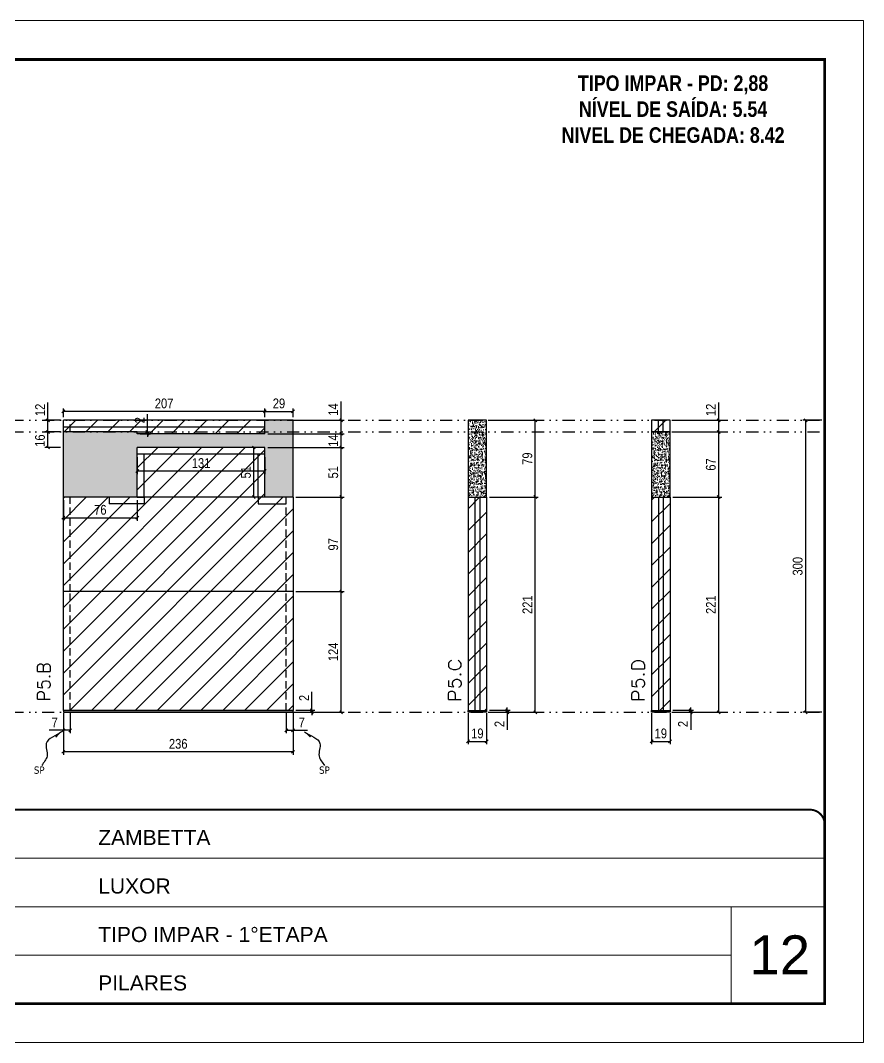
# Model space of a CAD drawing. Extents: x 14400 to 24104, y -21631 to 6985.
# Drawn here: x 19801 to 20667, y 3638 to 4688 of the extents above; entities that cross this region are included whole.
import ezdxf

# ---------------------------------------------------------------- set-up
doc = ezdxf.new("R2010")
doc.units = 0
for name, pattern in [('CONTINUO', [0]), ('DASHED', [0.75, 0.5, -0.25]), ('DIVIDE2', [0.625, 0.25, -0.125, 0, -0.125, 0, -0.125]), ('HIDDEN', [0.375, 0.25, -0.125])]:
    doc.linetypes.add(name, pattern=pattern)
for name, color, linetype, lineweight in [('CARIMBO', 255, 'Continuous', 9), ('Folhas', 255, 'Continuous', 9), ('Hachura', 251, 'Continuous', 9), ('SARRAFO DE PRESSAO', 251, 'DASHED', 9), ('Texto Seção', 7, 'Continuous', 15)]:
    doc.layers.add(name, color=color, linetype=linetype, lineweight=lineweight)
for name, color, linetype in [('COTA', 241, 'Continuous'), ('NOMENCLATURA', 7, 'Continuous'), ('Nível', 160, 'Continuous'), ('Painéis', 200, 'Continuous'), ('SARR_2.2x7', 40, 'Continuous'), ('Sarrafo de Pressão', 42, 'HIDDEN'), ('texto', 7, 'Continuous')]:
    doc.layers.add(name, color=color, linetype=linetype)
doc.styles.add('ARIAL', font='arial.ttf')
doc.styles.add('COTA TECNICA', font='techl___.ttf', dxfattribs={"height": 10})
doc.styles.add('COTA TECNICA-50', font='techl___.ttf', dxfattribs={"height": 10})
doc.styles.add('REGUA-120', font='ROMANS.shx', dxfattribs={"height": 15})
doc.styles.add('ROMANC', font='techb___.ttf', dxfattribs={"height": 2.5})
doc.styles.get("Standard").update_dxf_attribs({"font": 'arial.ttf'})
doc.dimstyles.new('COTA PAINEL-50', dxfattribs={"dimtxt": 10, "dimasz": 3, "dimexe": 3, "dimexo": 3, "dimgap": 3, "dimtad": 1, "dimdec": 1, "dimzin": 12, "dimdsep": 46, "dimtxsty": 'COTA TECNICA-50', "dimblk1": 'OBLIQUE', "dimblk2": 'OBLIQUE', "dimsah": 1, "dimcen": 0.9, "dimclrd": 4, "dimclre": 4, "dimclrt": 240, "dimadec": 1, "dimazin": 3, "dimtfac": 1, "dimtdec": 1, "dimtmove": 0, "dimatfit": 3, "dimfxl": 1, "dimtolj": 1, "dimtzin": 12, "dimarcsym": 0})
doc.dimstyles.new('PAINEL', dxfattribs={"dimtxt": 10, "dimasz": 3, "dimexe": 3, "dimexo": 3, "dimgap": 3, "dimtad": 1, "dimdec": 1, "dimzin": 12, "dimdsep": 46, "dimtxsty": 'COTA TECNICA', "dimblk1": 'OBLIQUE', "dimblk2": 'OBLIQUE', "dimsah": 1, "dimcen": 0.9, "dimclrd": 4, "dimclre": 4, "dimclrt": 240, "dimadec": 1, "dimazin": 3, "dimtfac": 1, "dimtdec": 1, "dimtmove": 0, "dimatfit": 3, "dimfxl": 1, "dimtolj": 1, "dimtzin": 12, "dimarcsym": 0})
doc.dimstyles.get("Standard").update_dxf_attribs({"dimtxt": 0.18, "dimasz": 0.18, "dimexe": 0.18, "dimexo": 0.0625, "dimgap": 0.09, "dimtad": 0, "dimtih": 1, "dimtoh": 1, "dimdec": 4, "dimzin": 0, "dimdsep": 46, "dimtxsty": 'Standard', "dimcen": 0.09, "dimadec": 0, "dimazin": 0, "dimtfac": 1, "dimtdec": 4, "dimtofl": 0, "dimtmove": 0, "dimatfit": 3, "dimfxl": 1, "dimtolj": 1, "dimtzin": 0, "dimarcsym": 0})

# ---------------------------------------------------------------- blocks, each defined once
blk = doc.blocks.new('9999999999')
at = {"color": 30, "linetype": 'CONTINUO'}
for p, q in [((98564.6, 34379.6), (99584, 34379.6)), ((98564.6, 34329.8), (99488, 34329.8)), ((99584, 34329.8), (99488, 34329.8)), ((99488, 34329.8), (99488, 34230.2)), ((98564.6, 34280), (99488, 34280))]:
    blk.add_line(p, q, dxfattribs=at)
at = {"color": 30, "linetype": 'CONTINUO', "const_width": 2}
blk.add_lwpolyline([(99584, 34230.2), (99584, 34414.4, 0.414214), (99569, 34429.4), (98229, 34429.4, 0.414214), (98214, 34414.4), (98214, 34245.2, 0.414214), (98229, 34230.2), (99584, 34230.2)], format="xyb", dxfattribs=at)
at = {"layer": 'Folhas'}
blk.add_lwpolyline([(98139, 34190.2), (99624, 34190.2), (99624, 35240.2), (98139, 35240.2)], close=True, dxfattribs=at)
at = {"layer": 'Folhas', "color": 30, "const_width": 3}
blk.add_lwpolyline([(98214, 34230.2), (99584, 34230.2), (99584, 35200.2), (98214, 35200.2)], close=True, dxfattribs=at)
at = {"color": 7, "linetype": 'Continuous', "ltscale": 5, "style": 'ARIAL'}
for s, height, p in [('ZAMBETTA', 15.48, (98837.7, 34393.1)), ('LUXOR', 15.48, (98837.7, 34343.3)), ('TIPO IMPAR - 1°ETAPA', 15.483, (98837.7, 34293.5)), ('PILARES', 15.48, (98837.7, 34243.7))]:
    blk.add_text(s, height=height, dxfattribs=at).set_placement(p)
blk = doc.blocks.new('_Oblique')
at = {"color": 0, "linetype": 'ByBlock', "lineweight": -2}
blk.add_line((-0.5, -0.5), (0.5, 0.5), dxfattribs=at)
blk = doc.blocks.new('*D780')
at = {"layer": 'COTA', "color": 4, "lineweight": -2, "transparency": 16777216}
for p, q in [((19844.9, 3975.9), (19844.9, 3933.2)), ((20080.9, 3975.9), (20080.9, 3933.2)), ((20080.9, 3936.2), (19844.9, 3936.2))]:
    blk.add_line(p, q, dxfattribs=at)
at = {"layer": 'Defpoints', "color": 0, "transparency": 16777216}
for p in [(19844.9, 3978.9), (20080.9, 3978.9), (19844.9, 3936.2)]:
    blk.add_point(p, dxfattribs=at)
at = {"layer": 'COTA', "color": 4, "lineweight": -2, "transparency": 16777216, "xscale": 3, "yscale": 3, "zscale": 3, "rotation": 180}
blk.add_blockref('_Oblique', (19844.9, 3936.2), dxfattribs=at)
at = {"layer": 'COTA', "color": 4, "lineweight": -2, "transparency": 16777216, "xscale": 3, "yscale": 3, "zscale": 3}
blk.add_blockref('_Oblique', (20080.9, 3936.2), dxfattribs=at)
at = {"layer": 'COTA', "color": 240, "transparency": 16777216, "insert": (19962.9, 3944.4), "char_height": 10, "attachment_point": 5, "style": 'COTA TECNICA'}
blk.add_mtext('\\A1;236', dxfattribs=at)
blk = doc.blocks.new('*D781')
at = {"layer": 'COTA', "color": 4, "lineweight": -2, "transparency": 16777216}
for p, q in [((20073.9, 3975.9), (20073.9, 3955.4)), ((20080.9, 3973.9), (20080.9, 3955.4)), ((20073.9, 3958.4), (20080.9, 3958.4)), ((20080.9, 3958.4), (20095.6, 3958.4))]:
    blk.add_line(p, q, dxfattribs=at)
at = {"layer": 'Defpoints', "color": 0, "transparency": 16777216}
for p in [(20073.9, 3978.9), (20080.9, 3976.9), (20080.9, 3958.4)]:
    blk.add_point(p, dxfattribs=at)
at = {"layer": 'COTA', "color": 4, "lineweight": -2, "transparency": 16777216, "xscale": 3, "yscale": 3, "zscale": 3, "rotation": 180}
blk.add_blockref('_Oblique', (20073.9, 3958.4), dxfattribs=at)
at = {"layer": 'COTA', "color": 4, "lineweight": -2, "transparency": 16777216, "xscale": 3, "yscale": 3, "zscale": 3}
blk.add_blockref('_Oblique', (20080.9, 3958.4), dxfattribs=at)
at = {"layer": 'COTA', "color": 240, "transparency": 16777216, "insert": (20089.8, 3966.4), "char_height": 10, "attachment_point": 5, "style": 'COTA TECNICA-50'}
blk.add_mtext('\\A1;7', dxfattribs=at)
blk = doc.blocks.new('*D782')
at = {"layer": 'COTA', "color": 4, "lineweight": -2, "transparency": 16777216}
for p, q in [((19844.9, 3973.9), (19844.9, 3955.4)), ((19851.9, 3975.9), (19851.9, 3955.4)), ((19844.9, 3958.4), (19830.2, 3958.4)), ((19851.9, 3958.4), (19844.9, 3958.4))]:
    blk.add_line(p, q, dxfattribs=at)
at = {"layer": 'Defpoints', "color": 0, "transparency": 16777216}
for p in [(19844.9, 3976.9), (19851.9, 3978.9), (19844.9, 3958.4)]:
    blk.add_point(p, dxfattribs=at)
at = {"layer": 'COTA', "color": 4, "lineweight": -2, "transparency": 16777216, "xscale": 3, "yscale": 3, "zscale": 3, "rotation": 180}
blk.add_blockref('_Oblique', (19844.9, 3958.4), dxfattribs=at)
at = {"layer": 'COTA', "color": 4, "lineweight": -2, "transparency": 16777216, "xscale": 3, "yscale": 3, "zscale": 3}
blk.add_blockref('_Oblique', (19851.9, 3958.4), dxfattribs=at)
at = {"layer": 'COTA', "color": 240, "transparency": 16777216, "insert": (19836, 3966.4), "char_height": 10, "attachment_point": 5, "style": 'COTA TECNICA-50'}
blk.add_mtext('\\A1;7', dxfattribs=at)
blk = doc.blocks.new('*D786')
at = {"layer": 'COTA', "color": 4, "linetype": 'ByBlock', "lineweight": -2, "transparency": 16777216}
for p, q in [((20083.9, 4100.9), (20133.3, 4100.9)), ((20130.3, 3976.9), (20130.3, 4100.9)), ((20083.9, 3976.9), (20133.3, 3976.9))]:
    blk.add_line(p, q, dxfattribs=at)
at = {"layer": 'Defpoints', "color": 0, "linetype": 'ByBlock', "transparency": 16777216}
for p in [(20080.9, 4100.9), (20130.3, 4100.9), (20080.9, 3976.9)]:
    blk.add_point(p, dxfattribs=at)
at = {"layer": 'COTA', "color": 4, "linetype": 'ByBlock', "lineweight": -2, "transparency": 16777216, "xscale": 3, "yscale": 3, "zscale": 3}
for p, rotation in [((20130.3, 4100.9), 90), ((20130.3, 3976.9), 270)]:
    blk.add_blockref('_Oblique', p, dxfattribs=dict(at, rotation=rotation))
at = {"layer": 'COTA', "color": 240, "linetype": 'ByBlock', "transparency": 16777216, "insert": (20122.2, 4038.9), "char_height": 10, "attachment_point": 5, "rotation": 90, "style": 'COTA TECNICA'}
blk.add_mtext('\\A1;124', dxfattribs=at)
blk = doc.blocks.new('*D783')
at = {"layer": 'COTA', "color": 4, "lineweight": -2, "transparency": 16777216}
for p, q in [((20100.2, 3978.9), (20100.2, 3997.7)), ((20083.9, 3978.9), (20103.2, 3978.9)), ((20083.9, 3976.9), (20103.2, 3976.9)), ((20100.2, 3976.9), (20100.2, 3978.9)), ((20100.2, 3976.9), (20100.2, 3973.9))]:
    blk.add_line(p, q, dxfattribs=at)
at = {"layer": 'Defpoints', "color": 0, "transparency": 16777216}
for p in [(20080.9, 3978.9), (20080.9, 3976.9), (20100.2, 3976.9)]:
    blk.add_point(p, dxfattribs=at)
at = {"layer": 'COTA', "color": 4, "lineweight": -2, "transparency": 16777216, "xscale": 3, "yscale": 3, "zscale": 3}
for p, rotation in [((20100.2, 3978.9), 270), ((20100.2, 3976.9), 90)]:
    blk.add_blockref('_Oblique', p, dxfattribs=dict(at, rotation=rotation))
at = {"layer": 'COTA', "color": 240, "transparency": 16777216, "insert": (20092.2, 3991.6), "char_height": 10, "attachment_point": 5, "rotation": 90, "style": 'COTA TECNICA-50'}
blk.add_mtext('\\A1;2', dxfattribs=at)
blk = doc.blocks.new('*D787')
at = {"layer": 'COTA', "color": 4, "linetype": 'ByBlock', "lineweight": -2, "transparency": 16777216}
for p, q in [((20083.9, 4100.9), (20133.3, 4100.9)), ((20130.3, 3976.9), (20130.3, 4100.9)), ((20083.9, 3976.9), (20133.3, 3976.9))]:
    blk.add_line(p, q, dxfattribs=at)
at = {"layer": 'Defpoints', "color": 0, "linetype": 'ByBlock', "transparency": 16777216}
for p in [(20080.9, 4100.9), (20130.3, 4100.9), (20080.9, 3976.9)]:
    blk.add_point(p, dxfattribs=at)
at = {"layer": 'COTA', "color": 4, "linetype": 'ByBlock', "lineweight": -2, "transparency": 16777216, "xscale": 3, "yscale": 3, "zscale": 3}
for p, rotation in [((20130.3, 4100.9), 90), ((20130.3, 3976.9), 270)]:
    blk.add_blockref('_Oblique', p, dxfattribs=dict(at, rotation=rotation))
at = {"layer": 'COTA', "color": 240, "linetype": 'ByBlock', "transparency": 16777216, "insert": (20122.2, 4038.9), "char_height": 10, "attachment_point": 5, "rotation": 90, "style": 'COTA TECNICA'}
blk.add_mtext('\\A1;124', dxfattribs=at)
blk = doc.blocks.new('*D788')
at = {"layer": 'COTA', "color": 4, "lineweight": -2, "transparency": 16777216}
for p, q in [((20083.9, 4197.9), (20133.3, 4197.9)), ((20130.3, 4100.9), (20130.3, 4197.9)), ((20083.9, 4100.9), (20133.3, 4100.9))]:
    blk.add_line(p, q, dxfattribs=at)
at = {"layer": 'Defpoints', "color": 0, "transparency": 16777216}
for p in [(20080.9, 4197.9), (20130.3, 4197.9), (20080.9, 4100.9)]:
    blk.add_point(p, dxfattribs=at)
at = {"layer": 'COTA', "color": 4, "lineweight": -2, "transparency": 16777216, "xscale": 3, "yscale": 3, "zscale": 3}
for p, rotation in [((20130.3, 4197.9), 90), ((20130.3, 4100.9), 270)]:
    blk.add_blockref('_Oblique', p, dxfattribs=dict(at, rotation=rotation))
at = {"layer": 'COTA', "color": 240, "transparency": 16777216, "insert": (20122.2, 4149.4), "char_height": 10, "attachment_point": 5, "rotation": 90, "style": 'COTA TECNICA'}
blk.add_mtext('\\A1;97', dxfattribs=at)
blk = doc.blocks.new('*D784')
at = {"layer": 'COTA', "color": 4, "lineweight": -2, "transparency": 16777216}
for p, q in [((20051.9, 4279.9), (20051.9, 4289)), ((20051.9, 4286), (20080.9, 4286)), ((20080.9, 4279.9), (20080.9, 4289))]:
    blk.add_line(p, q, dxfattribs=at)
at = {"layer": 'Defpoints', "color": 0, "transparency": 16777216}
for p in [(20080.9, 4286), (20051.9, 4276.9), (20080.9, 4276.9)]:
    blk.add_point(p, dxfattribs=at)
at = {"layer": 'COTA', "color": 4, "lineweight": -2, "transparency": 16777216, "xscale": 3, "yscale": 3, "zscale": 3, "rotation": 180}
blk.add_blockref('_Oblique', (20051.9, 4286), dxfattribs=at)
at = {"layer": 'COTA', "color": 4, "lineweight": -2, "transparency": 16777216, "xscale": 3, "yscale": 3, "zscale": 3}
blk.add_blockref('_Oblique', (20080.9, 4286), dxfattribs=at)
at = {"layer": 'COTA', "color": 240, "transparency": 16777216, "insert": (20066.4, 4294.1), "char_height": 10, "attachment_point": 5, "style": 'COTA TECNICA'}
blk.add_mtext('\\A1;29', dxfattribs=at)
blk = doc.blocks.new('*D785')
at = {"layer": 'COTA', "color": 4, "lineweight": -2, "transparency": 16777216}
for p, q in [((19844.9, 4279.9), (19844.9, 4289)), ((20051.9, 4286), (19844.9, 4286)), ((20051.9, 4279.9), (20051.9, 4289))]:
    blk.add_line(p, q, dxfattribs=at)
at = {"layer": 'Defpoints', "color": 0, "transparency": 16777216}
for p in [(19844.9, 4286), (19844.9, 4276.9), (20051.9, 4276.9)]:
    blk.add_point(p, dxfattribs=at)
at = {"layer": 'COTA', "color": 4, "lineweight": -2, "transparency": 16777216, "xscale": 3, "yscale": 3, "zscale": 3, "rotation": 180}
blk.add_blockref('_Oblique', (19844.9, 4286), dxfattribs=at)
at = {"layer": 'COTA', "color": 4, "lineweight": -2, "transparency": 16777216, "xscale": 3, "yscale": 3, "zscale": 3}
blk.add_blockref('_Oblique', (20051.9, 4286), dxfattribs=at)
at = {"layer": 'COTA', "color": 240, "transparency": 16777216, "insert": (19948.4, 4294.1), "char_height": 10, "attachment_point": 5, "style": 'COTA TECNICA'}
blk.add_mtext('\\A1;207', dxfattribs=at)
blk = doc.blocks.new('*D789')
at = {"layer": 'COTA', "color": 4, "lineweight": -2, "transparency": 16777216}
for p, q in [((19841.9, 4264.9), (19826, 4264.9)), ((19829, 4248.9), (19829, 4264.9)), ((19841.9, 4248.9), (19826, 4248.9))]:
    blk.add_line(p, q, dxfattribs=at)
at = {"layer": 'Defpoints', "color": 0, "transparency": 16777216}
for p in [(19829, 4264.9), (19844.9, 4264.9), (19844.9, 4248.9)]:
    blk.add_point(p, dxfattribs=at)
at = {"layer": 'COTA', "color": 4, "lineweight": -2, "transparency": 16777216, "xscale": 3, "yscale": 3, "zscale": 3}
for p, rotation in [((19829, 4264.9), 90), ((19829, 4248.9), 270)]:
    blk.add_blockref('_Oblique', p, dxfattribs=dict(at, rotation=rotation))
at = {"layer": 'COTA', "color": 240, "transparency": 16777216, "insert": (19820.9, 4255.9), "char_height": 10, "attachment_point": 5, "rotation": 90, "style": 'COTA TECNICA'}
blk.add_mtext('\\A1;16', dxfattribs=at)
blk = doc.blocks.new('*D790')
at = {"layer": 'COTA', "color": 4, "lineweight": -2, "transparency": 16777216}
for p, q in [((19829, 4276.9), (19829, 4295.2)), ((19841.9, 4276.9), (19826, 4276.9)), ((19829, 4264.9), (19829, 4276.9)), ((19841.9, 4264.9), (19826, 4264.9))]:
    blk.add_line(p, q, dxfattribs=at)
at = {"layer": 'Defpoints', "color": 0, "transparency": 16777216}
for p in [(19829, 4276.9), (19844.9, 4276.9), (19844.9, 4264.9)]:
    blk.add_point(p, dxfattribs=at)
at = {"layer": 'COTA', "color": 4, "lineweight": -2, "transparency": 16777216, "xscale": 3, "yscale": 3, "zscale": 3}
for p, rotation in [((19829, 4276.9), 90), ((19829, 4264.9), 270)]:
    blk.add_blockref('_Oblique', p, dxfattribs=dict(at, rotation=rotation))
at = {"layer": 'COTA', "color": 240, "transparency": 16777216, "insert": (19821, 4287.5), "char_height": 10, "attachment_point": 5, "rotation": 90, "style": 'COTA TECNICA'}
blk.add_mtext('\\A1;12', dxfattribs=at)
blk = doc.blocks.new('*D791')
at = {"layer": 'COTA', "color": 4, "lineweight": -2, "transparency": 16777216}
for p, q in [((19931.3, 4264.9), (19931.3, 4283)), ((19923.9, 4264.9), (19934.3, 4264.9)), ((19931.3, 4262.9), (19931.3, 4264.9)), ((19923.9, 4262.9), (19934.3, 4262.9)), ((19931.3, 4262.9), (19931.3, 4259.9))]:
    blk.add_line(p, q, dxfattribs=at)
at = {"layer": 'Defpoints', "color": 0, "transparency": 16777216}
for p in [(19920.9, 4264.9), (19931.3, 4264.9), (19920.9, 4262.9)]:
    blk.add_point(p, dxfattribs=at)
at = {"layer": 'COTA', "color": 4, "lineweight": -2, "transparency": 16777216, "xscale": 3, "yscale": 3, "zscale": 3}
for p, rotation in [((19931.3, 4264.9), 270), ((19931.3, 4262.9), 90)]:
    blk.add_blockref('_Oblique', p, dxfattribs=dict(at, rotation=rotation))
at = {"layer": 'COTA', "color": 240, "transparency": 16777216, "insert": (19923.3, 4276.9), "char_height": 10, "attachment_point": 5, "rotation": 90, "style": 'COTA TECNICA'}
blk.add_mtext('\\A1;2', dxfattribs=at)
blk = doc.blocks.new('*D792')
at = {"layer": 'COTA', "color": 4, "lineweight": -2, "transparency": 16777216}
for p, q in [((20054.9, 4248.9), (20133.3, 4248.9)), ((20130.3, 4197.9), (20130.3, 4248.9)), ((20083.9, 4197.9), (20133.3, 4197.9))]:
    blk.add_line(p, q, dxfattribs=at)
at = {"layer": 'Defpoints', "color": 0, "transparency": 16777216}
for p in [(20051.9, 4248.9), (20130.3, 4248.9), (20080.9, 4197.9)]:
    blk.add_point(p, dxfattribs=at)
at = {"layer": 'COTA', "color": 4, "lineweight": -2, "transparency": 16777216, "xscale": 3, "yscale": 3, "zscale": 3}
for p, rotation in [((20130.3, 4248.9), 90), ((20130.3, 4197.9), 270)]:
    blk.add_blockref('_Oblique', p, dxfattribs=dict(at, rotation=rotation))
at = {"layer": 'COTA', "color": 240, "transparency": 16777216, "insert": (20122.2, 4223.4), "char_height": 10, "attachment_point": 5, "rotation": 90, "style": 'COTA TECNICA'}
blk.add_mtext('\\A1;51', dxfattribs=at)
blk = doc.blocks.new('*D793')
at = {"layer": 'COTA', "color": 4, "lineweight": -2, "transparency": 16777216}
for p, q in [((20054.9, 4262.9), (20133.3, 4262.9)), ((20130.3, 4248.9), (20130.3, 4262.9)), ((20054.9, 4248.9), (20133.3, 4248.9))]:
    blk.add_line(p, q, dxfattribs=at)
at = {"layer": 'Defpoints', "color": 0, "transparency": 16777216}
for p in [(20051.9, 4262.9), (20130.3, 4262.9), (20051.9, 4248.9)]:
    blk.add_point(p, dxfattribs=at)
at = {"layer": 'COTA', "color": 4, "lineweight": -2, "transparency": 16777216, "xscale": 3, "yscale": 3, "zscale": 3}
for p, rotation in [((20130.3, 4262.9), 90), ((20130.3, 4248.9), 270)]:
    blk.add_blockref('_Oblique', p, dxfattribs=dict(at, rotation=rotation))
at = {"layer": 'COTA', "color": 240, "transparency": 16777216, "insert": (20122.2, 4255.9), "char_height": 10, "attachment_point": 5, "rotation": 90, "style": 'COTA TECNICA'}
blk.add_mtext('\\A1;14', dxfattribs=at)
blk = doc.blocks.new('*D794')
at = {"layer": 'COTA', "color": 4, "lineweight": -2, "transparency": 16777216}
for p, q in [((20130.3, 4276.9), (20130.3, 4296)), ((20083.9, 4276.9), (20133.3, 4276.9)), ((20130.3, 4262.9), (20130.3, 4276.9)), ((20054.9, 4262.9), (20133.3, 4262.9))]:
    blk.add_line(p, q, dxfattribs=at)
at = {"layer": 'Defpoints', "color": 0, "transparency": 16777216}
for p in [(20080.9, 4276.9), (20130.3, 4276.9), (20051.9, 4262.9)]:
    blk.add_point(p, dxfattribs=at)
at = {"layer": 'COTA', "color": 4, "lineweight": -2, "transparency": 16777216, "xscale": 3, "yscale": 3, "zscale": 3}
for p, rotation in [((20130.3, 4276.9), 90), ((20130.3, 4262.9), 270)]:
    blk.add_blockref('_Oblique', p, dxfattribs=dict(at, rotation=rotation))
at = {"layer": 'COTA', "color": 240, "transparency": 16777216, "insert": (20122.2, 4287.9), "char_height": 10, "attachment_point": 5, "rotation": 90, "style": 'COTA TECNICA'}
blk.add_mtext('\\A1;14', dxfattribs=at)
blk = doc.blocks.new('*D795')
at = {"layer": 'COTA', "color": 4, "lineweight": -2, "transparency": 16777216}
for p, q in [((20048.9, 4248.9), (20037.6, 4248.9)), ((20040.6, 4197.9), (20040.6, 4248.9)), ((20041.9, 4197.9), (20037.6, 4197.9))]:
    blk.add_line(p, q, dxfattribs=at)
at = {"layer": 'Defpoints', "color": 0, "transparency": 16777216}
for p in [(20040.6, 4248.9), (20051.9, 4248.9), (20044.9, 4197.9)]:
    blk.add_point(p, dxfattribs=at)
at = {"layer": 'COTA', "color": 4, "lineweight": -2, "transparency": 16777216, "xscale": 3, "yscale": 3, "zscale": 3}
for p, rotation in [((20040.6, 4248.9), 90), ((20040.6, 4197.9), 270)]:
    blk.add_blockref('_Oblique', p, dxfattribs=dict(at, rotation=rotation))
at = {"layer": 'COTA', "color": 240, "transparency": 16777216, "insert": (20032.5, 4223.4), "char_height": 10, "attachment_point": 5, "rotation": 90, "style": 'COTA TECNICA'}
blk.add_mtext('\\A1;51', dxfattribs=at)
blk = doc.blocks.new('*D1940')
at = {"layer": 'COTA', "color": 4, "lineweight": -2, "transparency": 16777216}
for p, q in [((20624, 4276.9), (20604.5, 4276.9)), ((20607.5, 3976.9), (20607.5, 4276.9)), ((20624, 3976.9), (20604.5, 3976.9))]:
    blk.add_line(p, q, dxfattribs=at)
at = {"layer": 'Defpoints', "color": 0, "transparency": 16777216}
for p in [(20607.5, 4276.9), (20627, 4276.9), (20627, 3976.9)]:
    blk.add_point(p, dxfattribs=at)
at = {"layer": 'COTA', "color": 4, "lineweight": -2, "transparency": 16777216, "xscale": 3, "yscale": 3, "zscale": 3}
for p, rotation in [((20607.5, 4276.9), 90), ((20607.5, 3976.9), 270)]:
    blk.add_blockref('_Oblique', p, dxfattribs=dict(at, rotation=rotation))
at = {"layer": 'COTA', "color": 240, "transparency": 16777216, "insert": (20599.3, 4126.9), "char_height": 10, "attachment_point": 5, "rotation": 90, "style": 'COTA TECNICA'}
blk.add_mtext('\\A1;300', dxfattribs=at)
blk = doc.blocks.new('*D1943')
at = {"layer": 'COTA', "color": 4, "lineweight": -2, "transparency": 16777216}
for p, q in [((20260.7, 3975.9), (20260.7, 3944)), ((20279.7, 3975.9), (20279.7, 3944)), ((20260.7, 3947), (20279.7, 3947))]:
    blk.add_line(p, q, dxfattribs=at)
at = {"layer": 'Defpoints', "color": 0, "transparency": 16777216}
for p in [(20260.7, 3978.9), (20279.7, 3978.9), (20279.7, 3947)]:
    blk.add_point(p, dxfattribs=at)
at = {"layer": 'COTA', "color": 4, "lineweight": -2, "transparency": 16777216, "xscale": 3, "yscale": 3, "zscale": 3, "rotation": 180}
blk.add_blockref('_Oblique', (20260.7, 3947), dxfattribs=at)
at = {"layer": 'COTA', "color": 4, "lineweight": -2, "transparency": 16777216, "xscale": 3, "yscale": 3, "zscale": 3}
blk.add_blockref('_Oblique', (20279.7, 3947), dxfattribs=at)
at = {"layer": 'COTA', "color": 240, "transparency": 16777216, "insert": (20270.2, 3955.1), "char_height": 10, "attachment_point": 5, "style": 'COTA TECNICA'}
blk.add_mtext('\\A1;19', dxfattribs=at)
blk = doc.blocks.new('*D1944')
at = {"layer": 'COTA', "color": 4, "lineweight": -2, "transparency": 16777216}
for p, q in [((20300.9, 3978.9), (20300.9, 3981.9)), ((20282.7, 3978.9), (20303.9, 3978.9)), ((20282.7, 3976.9), (20303.9, 3976.9)), ((20300.9, 3978.9), (20300.9, 3976.9)), ((20300.9, 3976.9), (20300.9, 3958.7))]:
    blk.add_line(p, q, dxfattribs=at)
at = {"layer": 'Defpoints', "color": 0, "transparency": 16777216}
for p in [(20279.7, 3978.9), (20279.7, 3976.9), (20300.9, 3978.9)]:
    blk.add_point(p, dxfattribs=at)
at = {"layer": 'COTA', "color": 4, "lineweight": -2, "transparency": 16777216, "xscale": 3, "yscale": 3, "zscale": 3}
for p, rotation in [((20300.9, 3978.9), 270), ((20300.9, 3976.9), 90)]:
    blk.add_blockref('_Oblique', p, dxfattribs=dict(at, rotation=rotation))
at = {"layer": 'COTA', "color": 240, "transparency": 16777216, "insert": (20292.9, 3964.8), "char_height": 10, "attachment_point": 5, "rotation": 90, "style": 'COTA TECNICA-50'}
blk.add_mtext('\\A1;2', dxfattribs=at)
blk = doc.blocks.new('*D1945')
at = {"layer": 'COTA', "color": 4, "lineweight": -2, "transparency": 16777216}
for p, q in [((20282.7, 4197.9), (20332.7, 4197.9)), ((20329.7, 3976.9), (20329.7, 4197.9)), ((20282.7, 3976.9), (20332.7, 3976.9))]:
    blk.add_line(p, q, dxfattribs=at)
at = {"layer": 'Defpoints', "color": 0, "transparency": 16777216}
for p in [(20279.7, 4197.9), (20329.7, 4197.9), (20279.7, 3976.9)]:
    blk.add_point(p, dxfattribs=at)
at = {"layer": 'COTA', "color": 4, "lineweight": -2, "transparency": 16777216, "xscale": 3, "yscale": 3, "zscale": 3}
for p, rotation in [((20329.7, 4197.9), 90), ((20329.7, 3976.9), 270)]:
    blk.add_blockref('_Oblique', p, dxfattribs=dict(at, rotation=rotation))
at = {"layer": 'COTA', "color": 240, "transparency": 16777216, "insert": (20321.6, 4087.4), "char_height": 10, "attachment_point": 5, "rotation": 90, "style": 'COTA TECNICA-50'}
blk.add_mtext('\\A1;221', dxfattribs=at)
blk = doc.blocks.new('*D1946')
at = {"layer": 'COTA', "color": 4, "lineweight": -2, "transparency": 16777216}
for p, q in [((20282.7, 4276.9), (20332.7, 4276.9)), ((20329.7, 4197.9), (20329.7, 4276.9)), ((20282.7, 4197.9), (20332.7, 4197.9))]:
    blk.add_line(p, q, dxfattribs=at)
at = {"layer": 'Defpoints', "color": 0, "transparency": 16777216}
for p in [(20279.7, 4276.9), (20329.7, 4276.9), (20279.7, 4197.9)]:
    blk.add_point(p, dxfattribs=at)
at = {"layer": 'COTA', "color": 4, "lineweight": -2, "transparency": 16777216, "xscale": 3, "yscale": 3, "zscale": 3}
for p, rotation in [((20329.7, 4276.9), 90), ((20329.7, 4197.9), 270)]:
    blk.add_blockref('_Oblique', p, dxfattribs=dict(at, rotation=rotation))
at = {"layer": 'COTA', "color": 240, "transparency": 16777216, "insert": (20321.6, 4237.4), "char_height": 10, "attachment_point": 5, "rotation": 90, "style": 'COTA TECNICA'}
blk.add_mtext('\\A1;79', dxfattribs=at)
blk = doc.blocks.new('*D1947')
at = {"layer": 'COTA', "color": 4, "lineweight": -2, "transparency": 16777216}
for p, q in [((20449.2, 3975.9), (20449.2, 3944)), ((20468.2, 3975.9), (20468.2, 3944)), ((20449.2, 3947), (20468.2, 3947))]:
    blk.add_line(p, q, dxfattribs=at)
at = {"layer": 'Defpoints', "color": 0, "transparency": 16777216}
for p in [(20449.2, 3978.9), (20468.2, 3978.9), (20468.2, 3947)]:
    blk.add_point(p, dxfattribs=at)
at = {"layer": 'COTA', "color": 4, "lineweight": -2, "transparency": 16777216, "xscale": 3, "yscale": 3, "zscale": 3, "rotation": 180}
blk.add_blockref('_Oblique', (20449.2, 3947), dxfattribs=at)
at = {"layer": 'COTA', "color": 4, "lineweight": -2, "transparency": 16777216, "xscale": 3, "yscale": 3, "zscale": 3}
blk.add_blockref('_Oblique', (20468.2, 3947), dxfattribs=at)
at = {"layer": 'COTA', "color": 240, "transparency": 16777216, "insert": (20458.7, 3955.1), "char_height": 10, "attachment_point": 5, "style": 'COTA TECNICA'}
blk.add_mtext('\\A1;19', dxfattribs=at)
blk = doc.blocks.new('*D1948')
at = {"layer": 'COTA', "color": 4, "lineweight": -2, "transparency": 16777216}
for p, q in [((20489.4, 3978.9), (20489.4, 3981.9)), ((20471.2, 3978.9), (20492.4, 3978.9)), ((20471.2, 3976.9), (20492.4, 3976.9)), ((20489.4, 3978.9), (20489.4, 3976.9)), ((20489.4, 3976.9), (20489.4, 3958.7))]:
    blk.add_line(p, q, dxfattribs=at)
at = {"layer": 'Defpoints', "color": 0, "transparency": 16777216}
for p in [(20468.2, 3978.9), (20468.2, 3976.9), (20489.4, 3978.9)]:
    blk.add_point(p, dxfattribs=at)
at = {"layer": 'COTA', "color": 4, "lineweight": -2, "transparency": 16777216, "xscale": 3, "yscale": 3, "zscale": 3}
for p, rotation in [((20489.4, 3978.9), 270), ((20489.4, 3976.9), 90)]:
    blk.add_blockref('_Oblique', p, dxfattribs=dict(at, rotation=rotation))
at = {"layer": 'COTA', "color": 240, "transparency": 16777216, "insert": (20481.4, 3964.8), "char_height": 10, "attachment_point": 5, "rotation": 90, "style": 'COTA TECNICA-50'}
blk.add_mtext('\\A1;2', dxfattribs=at)
blk = doc.blocks.new('*D1949')
at = {"layer": 'COTA', "color": 4, "lineweight": -2, "transparency": 16777216}
for p, q in [((20471.2, 4197.9), (20521.2, 4197.9)), ((20518.2, 3976.9), (20518.2, 4197.9)), ((20471.2, 3976.9), (20521.2, 3976.9))]:
    blk.add_line(p, q, dxfattribs=at)
at = {"layer": 'Defpoints', "color": 0, "transparency": 16777216}
for p in [(20468.2, 4197.9), (20518.2, 4197.9), (20468.2, 3976.9)]:
    blk.add_point(p, dxfattribs=at)
at = {"layer": 'COTA', "color": 4, "lineweight": -2, "transparency": 16777216, "xscale": 3, "yscale": 3, "zscale": 3}
for p, rotation in [((20518.2, 4197.9), 90), ((20518.2, 3976.9), 270)]:
    blk.add_blockref('_Oblique', p, dxfattribs=dict(at, rotation=rotation))
at = {"layer": 'COTA', "color": 240, "transparency": 16777216, "insert": (20510.1, 4087.4), "char_height": 10, "attachment_point": 5, "rotation": 90, "style": 'COTA TECNICA-50'}
blk.add_mtext('\\A1;221', dxfattribs=at)
blk = doc.blocks.new('*D1950')
at = {"layer": 'COTA', "color": 4, "lineweight": -2, "transparency": 16777216}
for p, q in [((20471.2, 4264.9), (20521.2, 4264.9)), ((20518.2, 4197.9), (20518.2, 4264.9)), ((20471.2, 4197.9), (20521.2, 4197.9))]:
    blk.add_line(p, q, dxfattribs=at)
at = {"layer": 'Defpoints', "color": 0, "transparency": 16777216}
for p in [(20468.2, 4264.9), (20518.2, 4264.9), (20468.2, 4197.9)]:
    blk.add_point(p, dxfattribs=at)
at = {"layer": 'COTA', "color": 4, "lineweight": -2, "transparency": 16777216, "xscale": 3, "yscale": 3, "zscale": 3}
for p, rotation in [((20518.2, 4264.9), 90), ((20518.2, 4197.9), 270)]:
    blk.add_blockref('_Oblique', p, dxfattribs=dict(at, rotation=rotation))
at = {"layer": 'COTA', "color": 240, "transparency": 16777216, "insert": (20510.1, 4231.4), "char_height": 10, "attachment_point": 5, "rotation": 90, "style": 'COTA TECNICA'}
blk.add_mtext('\\A1;67', dxfattribs=at)
blk = doc.blocks.new('*D1951')
at = {"layer": 'COTA', "color": 4, "lineweight": -2, "transparency": 16777216}
for p, q in [((20518.2, 4276.9), (20518.2, 4295.2)), ((20471.2, 4276.9), (20521.2, 4276.9)), ((20518.2, 4264.9), (20518.2, 4276.9)), ((20471.2, 4264.9), (20521.2, 4264.9))]:
    blk.add_line(p, q, dxfattribs=at)
at = {"layer": 'Defpoints', "color": 0, "transparency": 16777216}
for p in [(20468.2, 4276.9), (20518.2, 4276.9), (20468.2, 4264.9)]:
    blk.add_point(p, dxfattribs=at)
at = {"layer": 'COTA', "color": 4, "lineweight": -2, "transparency": 16777216, "xscale": 3, "yscale": 3, "zscale": 3}
for p, rotation in [((20518.2, 4276.9), 90), ((20518.2, 4264.9), 270)]:
    blk.add_blockref('_Oblique', p, dxfattribs=dict(at, rotation=rotation))
at = {"layer": 'COTA', "color": 240, "transparency": 16777216, "insert": (20510.1, 4287.5), "char_height": 10, "attachment_point": 5, "rotation": 90, "style": 'COTA TECNICA'}
blk.add_mtext('\\A1;12', dxfattribs=at)
blk = doc.blocks.new('*D2107')
at = {"layer": 'COTA', "color": 4, "lineweight": -2, "transparency": 16777216}
for p, q in [((19920.9, 4238.9), (19920.9, 4221.6)), ((20051.9, 4238.9), (20051.9, 4221.6)), ((20051.9, 4224.6), (19920.9, 4224.6))]:
    blk.add_line(p, q, dxfattribs=at)
at = {"layer": 'Defpoints', "color": 0, "transparency": 16777216}
for p in [(19920.9, 4241.9), (20051.9, 4241.9), (19920.9, 4224.6)]:
    blk.add_point(p, dxfattribs=at)
at = {"layer": 'COTA', "color": 4, "lineweight": -2, "transparency": 16777216, "xscale": 3, "yscale": 3, "zscale": 3, "rotation": 180}
blk.add_blockref('_Oblique', (19920.9, 4224.6), dxfattribs=at)
at = {"layer": 'COTA', "color": 4, "lineweight": -2, "transparency": 16777216, "xscale": 3, "yscale": 3, "zscale": 3}
blk.add_blockref('_Oblique', (20051.9, 4224.6), dxfattribs=at)
at = {"layer": 'COTA', "color": 240, "transparency": 16777216, "insert": (19986.4, 4232.8), "char_height": 10, "attachment_point": 5, "style": 'COTA TECNICA'}
blk.add_mtext('\\A1;131', dxfattribs=at)
blk = doc.blocks.new('*D3496')
at = {"layer": 'COTA', "color": 4, "lineweight": -2, "transparency": 16777216}
for p, q in [((19844.9, 4194.9), (19844.9, 4173.7)), ((19920.9, 4194.9), (19920.9, 4173.7)), ((19844.9, 4176.7), (19920.9, 4176.7))]:
    blk.add_line(p, q, dxfattribs=at)
at = {"layer": 'Defpoints', "color": 0, "transparency": 16777216}
for p in [(19844.9, 4197.9), (19920.9, 4197.9), (19920.9, 4176.7)]:
    blk.add_point(p, dxfattribs=at)
at = {"layer": 'COTA', "color": 4, "lineweight": -2, "transparency": 16777216, "xscale": 3, "yscale": 3, "zscale": 3, "rotation": 180}
blk.add_blockref('_Oblique', (19844.9, 4176.7), dxfattribs=at)
at = {"layer": 'COTA', "color": 4, "lineweight": -2, "transparency": 16777216, "xscale": 3, "yscale": 3, "zscale": 3}
blk.add_blockref('_Oblique', (19920.9, 4176.7), dxfattribs=at)
at = {"layer": 'COTA', "color": 240, "transparency": 16777216, "insert": (19882.9, 4184.8), "char_height": 10, "attachment_point": 5, "style": 'COTA TECNICA'}
blk.add_mtext('\\A1;76', dxfattribs=at)

msp = doc.modelspace()

# ---------------------------------------------------------------- hatches: boundary and pattern name
at = {"layer": 'COTA'}
h = msp.add_hatch(dxfattribs=at)
h.set_pattern_fill('AR-CONC', color=256, scale=0.03)
h.paths.add_polyline_path([(19920.89, 4248.86), (20051.89, 4248.86), (20051.89, 4197.86), (20080.89, 4197.86), (20080.89, 4264.86), (20051.89, 4264.86), (20051.89, 4262.86), (19920.89, 4262.86), (19920.89, 4264.86), (19844.89, 4264.86), (19844.89, 4197.86), (19920.89, 4197.86)])
h.paths.add_polyline_path([(20080.89, 4276.86), (20051.89, 4276.86), (20051.89, 4264.86), (20080.89, 4264.86)])
h = msp.add_hatch(dxfattribs=at)
h.set_pattern_fill('AR-CONC', color=256, scale=0.03)
h.set_pattern_definition([(50, (1520.6363, -28), (5.4655401, -0.4781726), [0.5715, -6.2865]), (355, (1520.6363, -28), (-1.0573026, 5.7317054), [0.4572, -5.0292175]), (100.451445, (1521.092, -28.04), (4.4082374, 5.2535326), [0.4857003, -5.3427073]), (46.1842, (1520.636, -26.476), (8.1323712, -1.2612698), [0.85725, -9.42975]), (96.635558, (1521.314, -26.581), (7.122124, 7.4227837), [0.7285507, -8.0140682]), (351.18415, (1520.636, -26.476), (7.122124, 7.4227837), [0.685799, -7.543792]), (21, (1521.3983, -26.857), (4.5484317, -3.0679559), [0.5715, -6.2865]), (326, (1521.3983, -26.857), (1.8540609, 5.525639), [0.4572, -5.0292]), (71.451445, (1521.7773, -27.1127), (6.4024926, 2.457683), [0.4857003, -5.3426981]), (37.5, (1520.6363, -28), (0.0926581, 2.53665117), [0, -4.96824, 0, -5.1054, 0, -5.04825]), (7.5, (1520.6363, -28), (2.00458988, 3.00541724), [0, -2.91084, 0, -4.85394, 0, -1.92405]), (327.5, (1518.937, -28), (4.06771786, -0.17186232), [0, -1.905, 0, -5.9436, 0, -7.8867]), (317.5, (1518.175, -28), (4.44387544, 0.7627947), [0, -2.4765, 0, -3.94716, 0, -5.6007])])
h.paths.add_polyline_path([(20279.69, 4276.86), (20260.69, 4276.86), (20260.69, 4197.86), (20279.69, 4197.86)])
h = msp.add_hatch(dxfattribs=at)
h.set_pattern_fill('AR-CONC', color=256, scale=0.03)
h.set_pattern_definition([(50, (1709.1367, -28), (5.4655401, -0.4781726), [0.5715, -6.2865]), (355, (1709.1367, -28), (-1.0573026, 5.7317054), [0.4572, -5.0292175]), (100.451445, (1709.592, -28.04), (4.4082374, 5.2535326), [0.4857003, -5.3427073]), (46.1842, (1709.1367, -26.476), (8.1323712, -1.2612698), [0.85725, -9.42975]), (96.635558, (1709.814, -26.581), (7.122124, 7.4227837), [0.7285507, -8.0140682]), (351.18415, (1709.137, -26.476), (7.122124, 7.4227837), [0.685799, -7.543792]), (21, (1709.8987, -26.857), (4.5484317, -3.0679559), [0.5715, -6.2865]), (326, (1709.8987, -26.857), (1.8540609, 5.525639), [0.4572, -5.0292]), (71.451445, (1710.2777, -27.1127), (6.4024926, 2.457683), [0.4857003, -5.3426981]), (37.5, (1709.1367, -28), (0.0926581, 2.53665117), [0, -4.96824, 0, -5.1054, 0, -5.04825]), (7.5, (1709.1367, -28), (2.00458988, 3.00541724), [0, -2.91084, 0, -4.85394, 0, -1.92405]), (327.5, (1707.4374, -28), (4.06771786, -0.17186232), [0, -1.905, 0, -5.9436, 0, -7.8867]), (317.5, (1706.6754, -28), (4.44387544, 0.7627947), [0, -2.4765, 0, -3.94716, 0, -5.6007])])
h.paths.add_polyline_path([(20468.19, 4264.86), (20449.19, 4264.86), (20449.19, 4197.86), (20468.19, 4197.86)])
at = {"layer": 'Hachura', "linetype": 'ByBlock'}
h = msp.add_hatch(dxfattribs=at)
h.set_pattern_fill('ANSI31', color=256, scale=5)
h.paths.add_polyline_path([(19620.12, 4276.86), (19413.12, 4276.86), (19413.12, 4262.86), (19591.12, 4262.86), (19591.12, 4264.86), (19620.12, 4264.86)])
h.paths.add_polyline_path([(19591.12, 4248.86), (19413.12, 4248.86), (19413.12, 4197.86), (19591.12, 4197.86)])
h.paths.add_polyline_path([(19620.12, 4197.86), (19384.12, 4197.86), (19384.12, 4100.86), (19620.12, 4100.86)])
h.paths.add_polyline_path([(19620.12, 4100.86), (19384.12, 4100.86), (19384.12, 3978.86), (19620.12, 3978.86)])
h.paths.add_polyline_path([(20080.89, 4100.86), (19844.89, 4100.86), (19844.89, 3978.86), (20080.89, 3978.86)])
h.paths.add_polyline_path([(20080.89, 4197.86), (19844.89, 4197.86), (19844.89, 4100.86), (20080.89, 4100.86)])
h.paths.add_polyline_path([(20051.89, 4248.86), (19920.89, 4248.86), (19920.89, 4197.86), (20051.89, 4197.86)])
h.paths.add_polyline_path([(20051.89, 4276.86), (19844.89, 4276.86), (19844.89, 4264.86), (19920.89, 4264.86), (19920.89, 4262.86), (20051.89, 4262.86)])
h.paths.add_polyline_path([(20279.69, 4197.86), (20260.69, 4197.86), (20260.69, 3978.86), (20279.69, 3978.86)])
h.paths.add_polyline_path([(20468.19, 4197.86), (20449.19, 4197.86), (20449.19, 3978.86), (20468.19, 3978.86)])
h.paths.add_polyline_path([(20468.19, 4276.86), (20449.19, 4276.86), (20449.19, 4264.86), (20468.19, 4264.86)])

# ---------------------------------------------------------------- linework, layer by layer
at = {"layer": 'COTA'}
for p, q in [((20080.89, 4276.86), (20051.89, 4276.86)), ((20080.89, 4197.86), (20080.89, 4276.86)), ((19844.89, 4197.86), (19844.89, 4264.86)), ((19891.89, 4197.86), (19891.89, 4190.86)), ((19920.89, 4197.86), (19927.89, 4197.86)), ((19927.89, 4197.86), (19927.89, 4190.86)), ((20051.89, 4197.86), (20044.89, 4197.86)), ((20044.89, 4197.86), (20044.89, 4190.86))]:
    msp.add_line(p, q, dxfattribs=at)
for points in [[(20260.69, 4197.86), (20279.69, 4197.86), (20279.69, 4276.86), (20260.69, 4276.86)], [(20449.19, 4197.86), (20468.19, 4197.86), (20468.19, 4264.86), (20449.19, 4264.86)]]:
    msp.add_lwpolyline(points, close=True, dxfattribs=at)
at = {"layer": 'Nível', "color": 4, "linetype": 'DIVIDE2', "ltscale": 50}
for p, q in [((19256.97, 4276.86), (20626.97, 4276.86)), ((19256.97, 4264.86), (20626.97, 4264.86)), ((19256.97, 3976.86), (20626.97, 3976.86)), ((19256.97, 3976.86), (20626.97, 3976.86))]:
    msp.add_line(p, q, dxfattribs=at)
at = {"layer": 'Painéis'}
for p, q in [((20051.89, 4276.86), (19844.89, 4276.86)), ((19844.89, 4264.86), (19844.89, 4276.86)), ((20051.89, 4262.86), (20051.89, 4276.86)), ((19920.89, 4264.86), (19844.89, 4264.86)), ((19920.89, 4262.86), (19920.89, 4264.86)), ((20051.89, 4262.86), (19920.89, 4262.86)), ((20051.89, 4248.86), (19920.89, 4248.86)), ((19920.89, 4197.86), (19920.89, 4248.86)), ((20051.89, 4197.86), (20051.89, 4248.86)), ((19844.89, 3978.86), (19844.89, 4197.86)), ((20080.89, 4197.86), (19844.89, 4197.86)), ((20080.89, 4197.86), (20080.89, 3978.86)), ((20260.69, 4197.86), (20260.69, 3978.86)), ((20260.69, 4197.86), (20279.69, 4197.86)), ((20279.69, 4197.86), (20279.69, 3978.86)), ((20449.19, 4197.86), (20449.19, 3978.86)), ((20449.19, 4197.86), (20468.19, 4197.86)), ((20468.19, 4197.86), (20468.19, 3978.86)), ((20080.89, 4100.86), (19844.89, 4100.86)), ((19844.89, 3978.86), (20080.89, 3978.86)), ((20260.69, 3978.86), (20279.69, 3978.86)), ((20260.69, 3976.86), (20260.69, 3978.86)), ((20279.69, 3976.86), (20260.69, 3976.86)), ((20279.69, 3978.86), (20279.69, 3976.86)), ((20449.19, 3978.86), (20468.19, 3978.86)), ((20449.19, 3976.86), (20449.19, 3978.86)), ((20468.19, 3976.86), (20449.19, 3976.86)), ((20468.19, 3978.86), (20468.19, 3976.86))]:
    msp.add_line(p, q, dxfattribs=at)
for points in [[(20449.19, 4264.86), (20468.19, 4264.86), (20468.19, 4276.86), (20449.19, 4276.86)], [(20080.89, 3978.86), (19844.89, 3978.86), (19844.89, 3976.86), (20080.89, 3976.86)]]:
    msp.add_lwpolyline(points, close=True, dxfattribs=at)
at = {"layer": 'SARR_2.2x7'}
for p, q in [((20456.19, 4264.86), (20456.19, 4276.86)), ((20461.19, 4264.86), (20461.19, 4276.86)), ((20051.89, 4269.86), (19844.89, 4269.86)), ((20051.89, 4241.86), (19920.89, 4241.86)), ((19927.89, 4197.86), (19927.89, 4241.86)), ((20044.89, 4197.86), (20044.89, 4241.86)), ((19927.89, 4190.86), (19891.89, 4190.86)), ((20044.89, 4190.86), (20073.89, 4190.86)), ((20267.69, 4197.86), (20267.69, 3978.86)), ((20272.69, 4197.86), (20272.69, 3978.86)), ((20456.19, 4197.86), (20456.19, 3978.86)), ((20461.19, 4197.86), (20461.19, 3978.86))]:
    msp.add_line(p, q, dxfattribs=at)
at = {"layer": 'Sarrafo de Pressão', "ltscale": 30}
for p, q in [((19851.89, 4264.86), (19851.89, 4276.86)), ((19851.89, 4100.86), (19851.89, 4197.86)), ((20073.89, 4100.86), (20073.89, 4197.86)), ((19851.89, 3978.86), (19851.89, 4100.86)), ((20073.89, 3978.86), (20073.89, 4100.86))]:
    msp.add_line(p, q, dxfattribs=at)

# ---------------------------------------------------------------- block references
at = {"layer": 'SARRAFO DE PRESSAO', "color": 6, "linetype": 'ByBlock'}
msp.add_blockref('9999999999', (-78957.01, -30552.63), dxfattribs=at)

# ---------------------------------------------------------------- texts
at = {"layer": 'CARIMBO', "style": 'ARIAL'}
msp.add_text('12', height=40, dxfattribs=at).set_placement((20549.83, 3707.72))
at = {"layer": 'NOMENCLATURA', "color": 2, "insert": (20471.29, 4631.16), "char_height": 16, "attachment_point": 2, "style": 'ROMANC'}
msp.add_mtext_dynamic_manual_height_columns('TIPO IMPAR - PD: 2,88\\PNÍVEL DE SAÍDA: 5.54\\PNIVEL DE CHEGADA: 8.42', width=432.3511, gutter_width=1, heights=[0], dxfattribs=at)
at = {"layer": 'texto', "color": 0, "char_height": 7.5, "attachment_point": 5}
for insert in [(19820.12, 3917.37), (20113.14, 3917.37)]:
    msp.add_mtext('{\\fTahoma|b0|i0|c0|p34;\\C4;SP}', dxfattribs=dict(at, insert=insert))
at = {"layer": 'Texto Seção', "style": 'REGUA-120', "width": 1.1}
for s, p in [('P5.C', (20253.44, 3987.62)), ('P5.D', (20441.94, 3987.62))]:
    msp.add_text(s, height=13, rotation=90, dxfattribs=at).set_placement(p)
at = {"layer": 'Texto Seção', "insert": (19831.42, 3988.11), "char_height": 13, "width": 285.3299, "attachment_point": 7, "rotation": 90, "style": 'REGUA-120'}
msp.add_mtext('\\pt26;P5.B', dxfattribs=at)

# ---------------------------------------------------------------- dimensions: what is measured, and where the dimension line sits
at = {"layer": 'COTA'}
for base, p1, p2, angle, dimstyle, picture, middle in [((19829.03, 4276.86), (19844.89, 4264.86), (19844.89, 4276.86), 90, 'PAINEL', '*D790', (19820.97, 4287.52)), ((19844.89, 4286.04), (20051.89, 4276.86), (19844.89, 4276.86), 180, 'PAINEL', '*D785', (19948.39, 4294.15)), ((20080.89, 4286.04), (20051.89, 4276.86), (20080.89, 4276.86), 180, 'PAINEL', '*D784', (20066.39, 4294.13)), ((20130.26, 4276.86), (20051.89, 4262.86), (20080.89, 4276.86), 90, 'PAINEL', '*D794', (20122.19, 4287.92)), ((20518.18, 4276.86), (20468.19, 4264.86), (20468.19, 4276.86), 90, 'PAINEL', '*D1951', (20510.12, 4287.52)), ((19931.3, 4264.86), (19920.89, 4262.86), (19920.89, 4264.86), 90, 'PAINEL', '*D791', (19923.3, 4276.92)), ((20329.68, 4276.86), (20279.69, 4197.86), (20279.69, 4276.86), 90, 'PAINEL', '*D1946', (20321.58, 4237.36)), ((20607.51, 4276.86), (20626.97, 3976.86), (20626.97, 4276.86), 90, 'PAINEL', '*D1940', (20599.29, 4126.86)), ((20518.18, 4264.86), (20468.19, 4197.86), (20468.19, 4264.86), 90, 'PAINEL', '*D1950', (20510.08, 4231.36)), ((20040.57, 4248.86), (20044.89, 4197.86), (20051.89, 4248.86), 90, 'PAINEL', '*D795', (20032.46, 4223.36)), ((20130.26, 4248.86), (20080.89, 4197.86), (20051.89, 4248.86), 90, 'PAINEL', '*D792', (20122.15, 4223.36)), ((20130.26, 4197.86), (20080.89, 4100.86), (20080.89, 4197.86), 90, 'PAINEL', '*D788', (20122.16, 4149.36)), ((20329.68, 4197.86), (20279.69, 3976.86), (20279.69, 4197.86), 90, 'COTA PAINEL-50', '*D1945', (20321.62, 4087.36)), ((20518.18, 4197.86), (20468.19, 3976.86), (20468.19, 4197.86), 90, 'COTA PAINEL-50', '*D1949', (20510.12, 4087.36)), ((19844.89, 3958.35), (19851.89, 3978.86), (19844.89, 3976.86), 180, 'COTA PAINEL-50', '*D782', (19836.03, 3966.42))]:
    dim = msp.add_linear_dim(base=base, p1=p1, p2=p2, angle=angle, dimstyle=dimstyle, dxfattribs=at)
    dim.commit()
    dim.dimension.update_dxf_attribs({"geometry": picture, "text_midpoint": middle})
for base, p1, p2, dimstyle, picture, middle in [((19829.03, 4264.86), (19844.89, 4248.86), (19844.89, 4264.86), 'PAINEL', '*D789', (19829.03, 4255.86)), ((20100.15, 3976.86), (20080.89, 3978.86), (20080.89, 3976.86), 'COTA PAINEL-50', '*D783', (20100.15, 3991.61)), ((20300.88, 3978.86), (20279.69, 3976.86), (20279.69, 3978.86), 'COTA PAINEL-50', '*D1944', (20300.88, 3964.8)), ((20489.38, 3978.86), (20468.19, 3976.86), (20468.19, 3978.86), 'COTA PAINEL-50', '*D1948', (20489.38, 3964.8))]:
    dim = msp.add_linear_dim(base=base, p1=p1, p2=p2, angle=90, dimstyle=dimstyle, dxfattribs=at)
    dim.commit()
    dim.dimension.update_dxf_attribs({"geometry": picture, "text_midpoint": middle, "dimtype": 160})
dim = msp.add_linear_dim(base=(20130.26, 4262.86), p1=(20051.89, 4248.86), p2=(20051.89, 4262.86), angle=90, dimstyle='PAINEL', override={"dimtmove": 1}, dxfattribs=at)
dim.commit()
dim.dimension.update_dxf_attribs({"geometry": '*D793', "text_midpoint": (20130.26, 4255.86), "dimtype": 160})
for base, p1, p2, dimstyle, picture, middle in [((19920.89, 4224.56), (20051.89, 4241.86), (19920.89, 4241.86), 'PAINEL', '*D2107', (19986.39, 4232.78)), ((19920.89, 4176.67), (19844.89, 4197.86), (19920.89, 4197.86), 'PAINEL', '*D3496', (19882.89, 4184.77)), ((20080.89, 3958.35), (20073.89, 3978.86), (20080.89, 3976.86), 'COTA PAINEL-50', '*D781', (20089.76, 3966.42))]:
    dim = msp.add_linear_dim(base=base, p1=p1, p2=p2, dimstyle=dimstyle, dxfattribs=at)
    dim.commit()
    dim.dimension.update_dxf_attribs({"geometry": picture, "text_midpoint": middle})
at = {"layer": 'COTA', "linetype": 'ByBlock'}
for picture in ['*D786', '*D787']:
    dim = msp.add_aligned_dim(p1=(20080.89, 3976.86), p2=(20080.89, 4100.86), distance=-49.37, dimstyle='PAINEL', dxfattribs=at)
    dim.commit()
    dim.dimension.update_dxf_attribs({"geometry": picture, "text_midpoint": (20122.19, 4038.86)})
at = {"layer": 'COTA'}
dim = msp.add_linear_dim(base=(19844.89, 3936.18), p1=(20080.89, 3978.86), p2=(19844.89, 3978.86), angle=180, dimstyle='PAINEL', override={"dimarcsym": 2}, dxfattribs=at)
dim.commit()
dim.dimension.update_dxf_attribs({"geometry": '*D780', "text_midpoint": (19962.89, 3944.4)})
for base, p1, p2, picture, middle in [((20279.69, 3946.97), (20260.69, 3978.86), (20279.69, 3978.86), '*D1943', (20270.19, 3955.05)), ((20468.19, 3946.97), (20449.19, 3978.86), (20468.19, 3978.86), '*D1947', (20458.69, 3955.05))]:
    dim = msp.add_linear_dim(base=base, p1=p1, p2=p2, dimstyle='PAINEL', override={"dimarcsym": 2}, dxfattribs=at)
    dim.commit()
    dim.dimension.update_dxf_attribs({"geometry": picture, "text_midpoint": middle})

# ---------------------------------------------------------------- leaders
at = {"layer": 'COTA', "path_type": 1}
for points in [[(19843.06, 3956.68), (19827.28, 3944.84), (19828.2, 3931.84), (19822.65, 3922.06)], [(20092.72, 3956.68), (20108.51, 3944.84), (20107.58, 3931.84), (20113.13, 3922.06)]]:
    msp.add_leader(points, dimstyle='Standard', override={"dimasz": 8}, dxfattribs=at)

doc.saveas('drawing.dxf')
